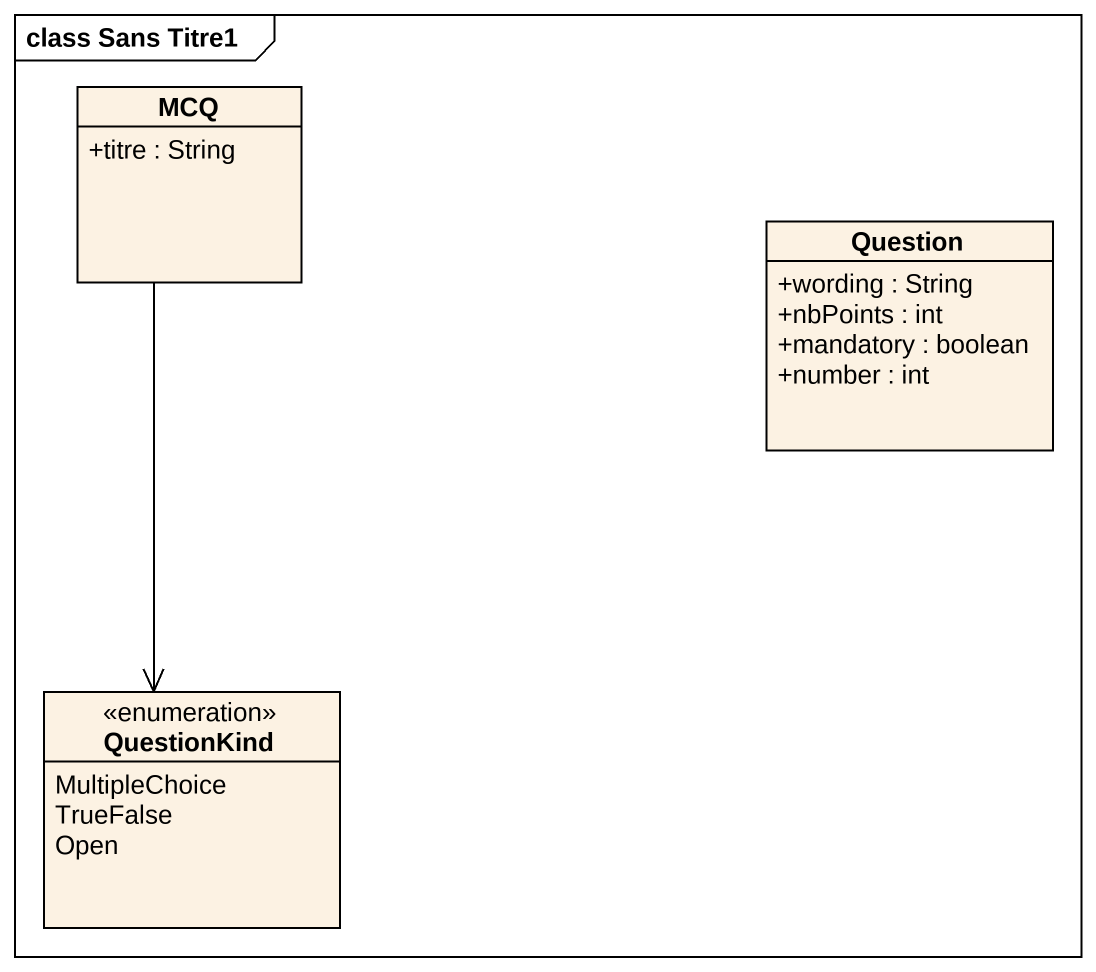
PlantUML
@startuml
mainframe class Sans Titre1
hide circle
hide empty members
skinparam classAttributeIconSize 0
class MCQ {
  +titre : String
}
class Question {
  +wording : String
  +nbPoints : int
  +mandatory : boolean
  +number : int
}
enum QuestionKind {
  MultipleChoice
  TrueFalse
  Open
}
MCQ --> QuestionKind
@enduml
